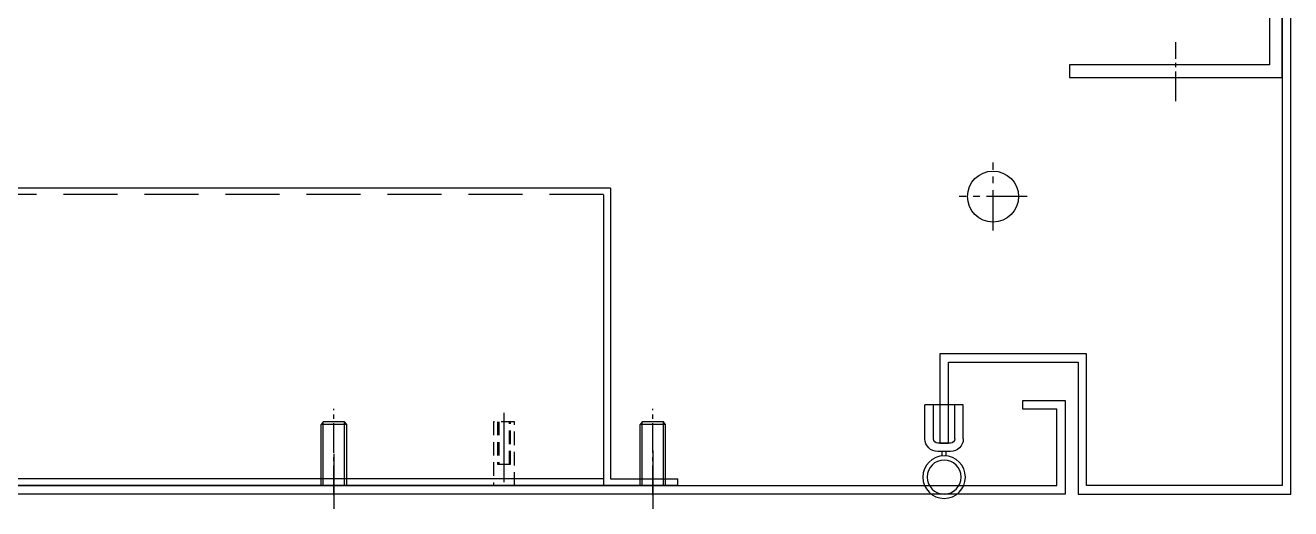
# Model space of a CAD drawing. Header units: millimetres. Extents: x 24815 to 36799, y -9299 to 5469.
# Drawn here: x 35664.2 to 35961.8, y 1758.6 to 1872.3 of the extents above; entities that cross this region are included whole.
import ezdxf

# ---------------------------------------------------------------- set-up
doc = ezdxf.new("R2010")
doc.units = ezdxf.units.MM
for name, pattern in [('CENTER', [50.8, 31.75, -6.35, 6.35, -6.35]), ('CENTER1', [10, 7, -1, 1, -1]), ('CENTER2', [28.575, 19.05, -3.175, 3.175, -3.175]), ('HIDDEN', [9.525, 6.35, -3.175]), ('HIDDEN2', [4.7625, 3.175, -1.5875]), ('HIDDENX2', [19.05, 12.7, -6.35])]:
    doc.linetypes.add(name, pattern=pattern)
doc.layers.add('CENTER', color=1, linetype='CENTER')
doc.layers.add('HIDDEN', color=2, linetype='HIDDEN')

# ---------------------------------------------------------------- blocks, each defined once
blk = doc.blocks.new('A$C0C3B50F3')
at = {"color": 1, "linetype": 'CENTER1'}
blk.add_line((0, -2.28), (0, 18.05), dxfattribs=at)
for p, q in [((-3, 14.39), (-2.5, 15)), ((-2.5, 15), (2.5, 15)), ((2.5, 15), (3, 14.39)), ((-3, 14.39), (3, 14.39)), ((-3, 0), (-3, 14.39)), ((3, 0), (3, 14.39)), ((3, 0), (-3, 0))]:
    blk.add_line(p, q)
at = {"color": 3}
for p, q in [((-2.5, 0), (-2.5, 15)), ((2.5, 0), (2.5, 15))]:
    blk.add_line(p, q, dxfattribs=at)
blk = doc.blocks.new('caw334rtw34tf45')
at = {"color": 2, "linetype": 'HIDDEN2'}
for p, q in [((4143.25, 33223.64), (4128.25, 33223.64)), ((4128.25, 33223.64), (4128.25, 33218.64)), ((4143.25, 33222.64), (4133.25, 33222.64)), ((4133.25, 33222.64), (4133.25, 33219.64)), ((4143.25, 33222.39), (4133.25, 33222.39)), ((4143.25, 33218.64), (4143.25, 33223.64)), ((4133.25, 33219.89), (4143.25, 33219.89)), ((4133.25, 33219.64), (4143.25, 33219.64)), ((4128.25, 33218.64), (4143.25, 33218.64))]:
    blk.add_line(p, q, dxfattribs=at)
at = {"color": 1, "linetype": 'CENTER', "ltscale": 2}
blk.add_line((4129.02, 33221.14), (4145.4, 33221.14), dxfattribs=at)
blk = doc.blocks.new('A$C6DC91A1C')
at = {"color": 1, "linetype": 'CENTER1'}
for p, q in [((-8.59, 0), (5.33, 0)), ((52.59, 0), (38.67, 0))]:
    blk.add_line(p, q, dxfattribs=at)
at = {"color": 140}
blk.add_lwpolyline([(0, 22), (44, 22), (44, -25), (47, -25), (47, 25), (-3, 25), (-3, -25), (0, -25)], close=True, dxfattribs=at)
blk = doc.blocks.new('ASDHREWHREJJJ')
for p, q in [((14491.89, -8468.07), (14488.89, -8468.07)), ((14489.89, -8467.05), (14489.89, -8468.07)), ((14490.89, -8467.05), (14490.89, -8468.07)), ((14485.89, -8471.07), (14485.89, -8479.07)), ((14487.89, -8471.07), (14487.89, -8479.07)), ((14491.89, -8470.07), (14488.89, -8470.07)), ((14492.89, -8471.07), (14492.89, -8479.07)), ((14494.89, -8471.07), (14494.89, -8479.07)), ((14494.89, -8479.07), (14485.89, -8479.07))]:
    blk.add_line(p, q)
for radius in [5, 4]:
    blk.add_circle((14490.39, -8462.07), radius)
for centre, radius, start, end in [((14488.89, -8471.07), 3, 90, 180), ((14491.89, -8471.07), 3, 0, 90), ((14488.89, -8471.07), 1, 90, 180), ((14491.89, -8471.07), 1, 0, 90)]:
    blk.add_arc(centre, radius, start, end)
blk = doc.blocks.new('A$C6B021DFF')
at = {"color": 1, "linetype": 'CENTER2', "ltscale": 0.5}
for p, q in [((730, 62), (730, 78)), ((738, 70), (722, 70))]:
    blk.add_line(p, q, dxfattribs=at)
at = {"color": 3}
for points in [[(750, 622), (730, 622), (730, 620), (752, 620), (752, 648), (798, 648), (798, 2), (752, 2), (752, 33), (717.5, 33), (717.5, 12), (719.5, 12), (719.5, 31), (750, 31), (750, 0), (800, 0), (800, 650), (750, 650)], [(737, 22), (747, 22), (747, 0), (55, 0), (55, 22), (65, 22), (65, 20), (57, 20), (57, 2), (745, 2), (745, 20), (737, 20)]]:
    blk.add_lwpolyline(points, close=True, dxfattribs=at)
at = {"color": 3, "ltscale": 10}
blk.add_circle((730, 70), 6, dxfattribs=at)
at = {"ltscale": 10, "rotation": 270}
blk.add_blockref('A$C6DC91A1C', (773, 145), dxfattribs=at)
at = {"color": 4, "xscale": -1, "rotation": 180}
blk.add_blockref('ASDHREWHREJJJ', (-13771.89, -8458.07), dxfattribs=at)
at = {"xscale": -1}
for p in [(575, 2), (650, 2)]:
    blk.add_blockref('A$C0C3B50F3', p, dxfattribs=at)
at = {"color": 1, "linetype": 'CENTER2', "rotation": 90}
blk.add_blockref('caw334rtw34tf45', (33836.14, -4126.25), dxfattribs=at)
blk = doc.blocks.new('A$C6E964A93')
at = {"color": 4}
for p, q in [((490.01, 70), (9.9, 70)), ((490.01, 70), (490.01, 1.6)), ((488.41, 68.4), (488.41, 60)), ((488.41, 60), (488.41, 0)), ((488.41, 1.6), (11.5, 1.6)), ((488.41, 0), (11.5, 0)), ((490.01, 1.6), (505.91, 1.6)), ((505.91, 0), (505.91, 1.6)), ((505.91, 0), (488.41, 0))]:
    blk.add_line(p, q, dxfattribs=at)
at = {"layer": 'CENTER', "color": 1, "linetype": 'CENTER'}
for p, q in [((425, 7.43), (425, -5.44)), ((500, 8.23), (500, -5.44))]:
    blk.add_line(p, q, dxfattribs=at)
at = {"layer": 'HIDDEN', "color": 2, "linetype": 'HIDDENX2'}
blk.add_line((488.41, 68.5), (11.5, 68.5), dxfattribs=at)

msp = doc.modelspace()

# ---------------------------------------------------------------- block references
for name, p in [('A$C6B021DFF', (35161.807, 1761.99)), ('A$C6E964A93', (35311.807, 1763.99))]:
    msp.add_blockref(name, p)

doc.saveas('drawing.dxf')
